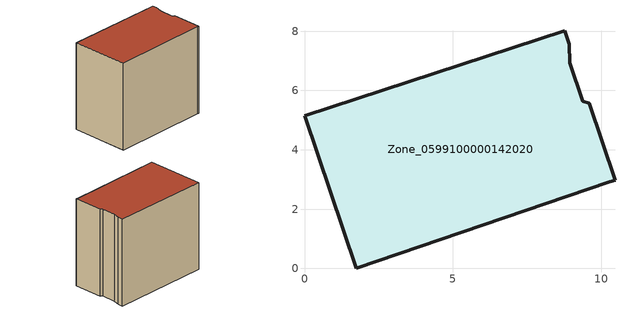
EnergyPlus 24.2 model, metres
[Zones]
Zone_0599100000142020
 floor ground (C_G): 9.6,5.58 10.47,2.97 10.29,2.92 1.74,0 0,5.15 8.78,8.02 8.93,7.56 8.95,6.93 9.38,5.63 z0.4
 wall outside (C_F): 8.78,8.02 0,5.15 1.74,0 10.29,2.92 10.47,2.97 9.6,5.58 9.38,5.63 8.95,6.93 8.93,7.56 8.78,8.02 z0.4:8.63
 roof outside (C_R): 10.47,2.97 9.6,5.58 9.38,5.63 8.95,6.93 8.93,7.56 8.78,8.02 0,5.15 1.74,0 10.29,2.92 z8.63
[BUILDING]
Pand.0599100000142020: North Axis=0; Terrain=City; Loads Convergence Tolerance Value=0.04; Temperature Convergence Tolerance Value=0.4; Solar Distribution=FullExterior; Maximum Number of Warmup Days=25; Minimum Number of Warmup Days=1
[Site:Location]
Rotterdam.The.Hague.AP_ZH_NLD Design_Conditions: Latitude=51.96; Longitude=4.45; Time Zone=1; Elevation=-4.5
[SITE:GROUNDTEMPERATURE:BUILDINGSURFACE]
18, 18, 18, 18, 18, 18, 18, 18, 18, 18, 18, 18
[MATERIAL] Thermal Absorptance=0.9; Solar Absorptance=0.7; Visible Absorptance=0.7
Name | Roughness | Thickness | Conductivity | Density | Specific Heat
G.TI.1965-1974 | MediumSmooth | 0.15 | 0.882353 | 540 | 1210
F.TI.1965-1974 | Rough | 0.3 | 0.697674 | 1920 | 840
R.TI.1965-1974 | MediumRough | 0.2 | 0.232558 | 1500 | 1000
[CONSTRUCTION]
C_G: G.TI.1965-1974
C_F: F.TI.1965-1974
C_R: R.TI.1965-1974
[ZONE]
Zone_0599100000142020: Type=1; Multiplier=1; Ceiling Height=Autocalculate; Volume=Autocalculate; Floor Area=autocalculate; Part of Total Floor Area=Yes
[ZONEINFILTRATION:DESIGNFLOWRATE]
Infil_Zone_0599100000142020: Zone or ZoneList or Space or SpaceList=Zone_0599100000142020; Schedule=AlwaysOn; Design Flow Rate Calculation Method=Flow/Area; Flow Rate per Floor Area=0.003; Constant Term Coefficient=1; Temperature Term Coefficient=0; Velocity Term Coefficient=0; Velocity Squared Term Coefficient=0
[HVACTEMPLATE:ZONE:IDEALLOADSAIRSYSTEM]
Zone_0599100000142020: Maximum Heating Supply Air Temperature=50; Minimum Cooling Supply Air Temperature=13; Maximum Heating Supply Air Humidity Ratio=0.0156; Minimum Cooling Supply Air Humidity Ratio=0.0077; Heating Limit=NoLimit; Cooling Limit=NoLimit; Dehumidification Control Type=ConstantSensibleHeatRatio; Cooling Sensible Heat Ratio=0.7; Dehumidification Setpoint=60; Humidification Control Type=None; Humidification Setpoint=30; Outdoor Air Method=None; Outdoor Air Flow Rate per Person=0.00944; Outdoor Air Flow Rate per Zone Floor Area=0; Outdoor Air Flow Rate per Zone=0; Demand Controlled Ventilation Type=None; Outdoor Air Economizer Type=NoEconomizer; Heat Recovery Type=None; Sensible Heat Recovery Effectiveness=0.7; Latent Heat Recovery Effectiveness=0.65
[ZONECONTROL:THERMOSTAT]
ThermostatControl_Zone_0599100000142020: Zone or ZoneList=Zone_0599100000142020; Control Type Schedule=DualSetpointControlType; Control 1=Thermostat_Zone_0599100000142020; Temperature Difference Between Cutout And Setpoint=0
[THERMOSTATSETPOINT:DUALSETPOINT]
Thermostat_Zone_0599100000142020: Heating Setpoint Temperature Schedule=HeatingSetpoint_Zone_0599100000142020; Cooling Setpoint Temperature Schedule=CoolingSetpoint_Zone_0599100000142020
[SCHEDULE:COMPACT]
HeatingSetpoint_Zone_0599100000142020: Through: 12/31, For: AllDays, Until: 24:00, 21
CoolingSetpoint_Zone_0599100000142020: Through: 12/31, For: AllDays, Until: 24:00, 24
DualSetpointControlType: Through: 12/31, For: AllDays, Until: 24:00, 4
AlwaysOn: Through: 12/31, For: AllDays, Until: 24:00, 1
